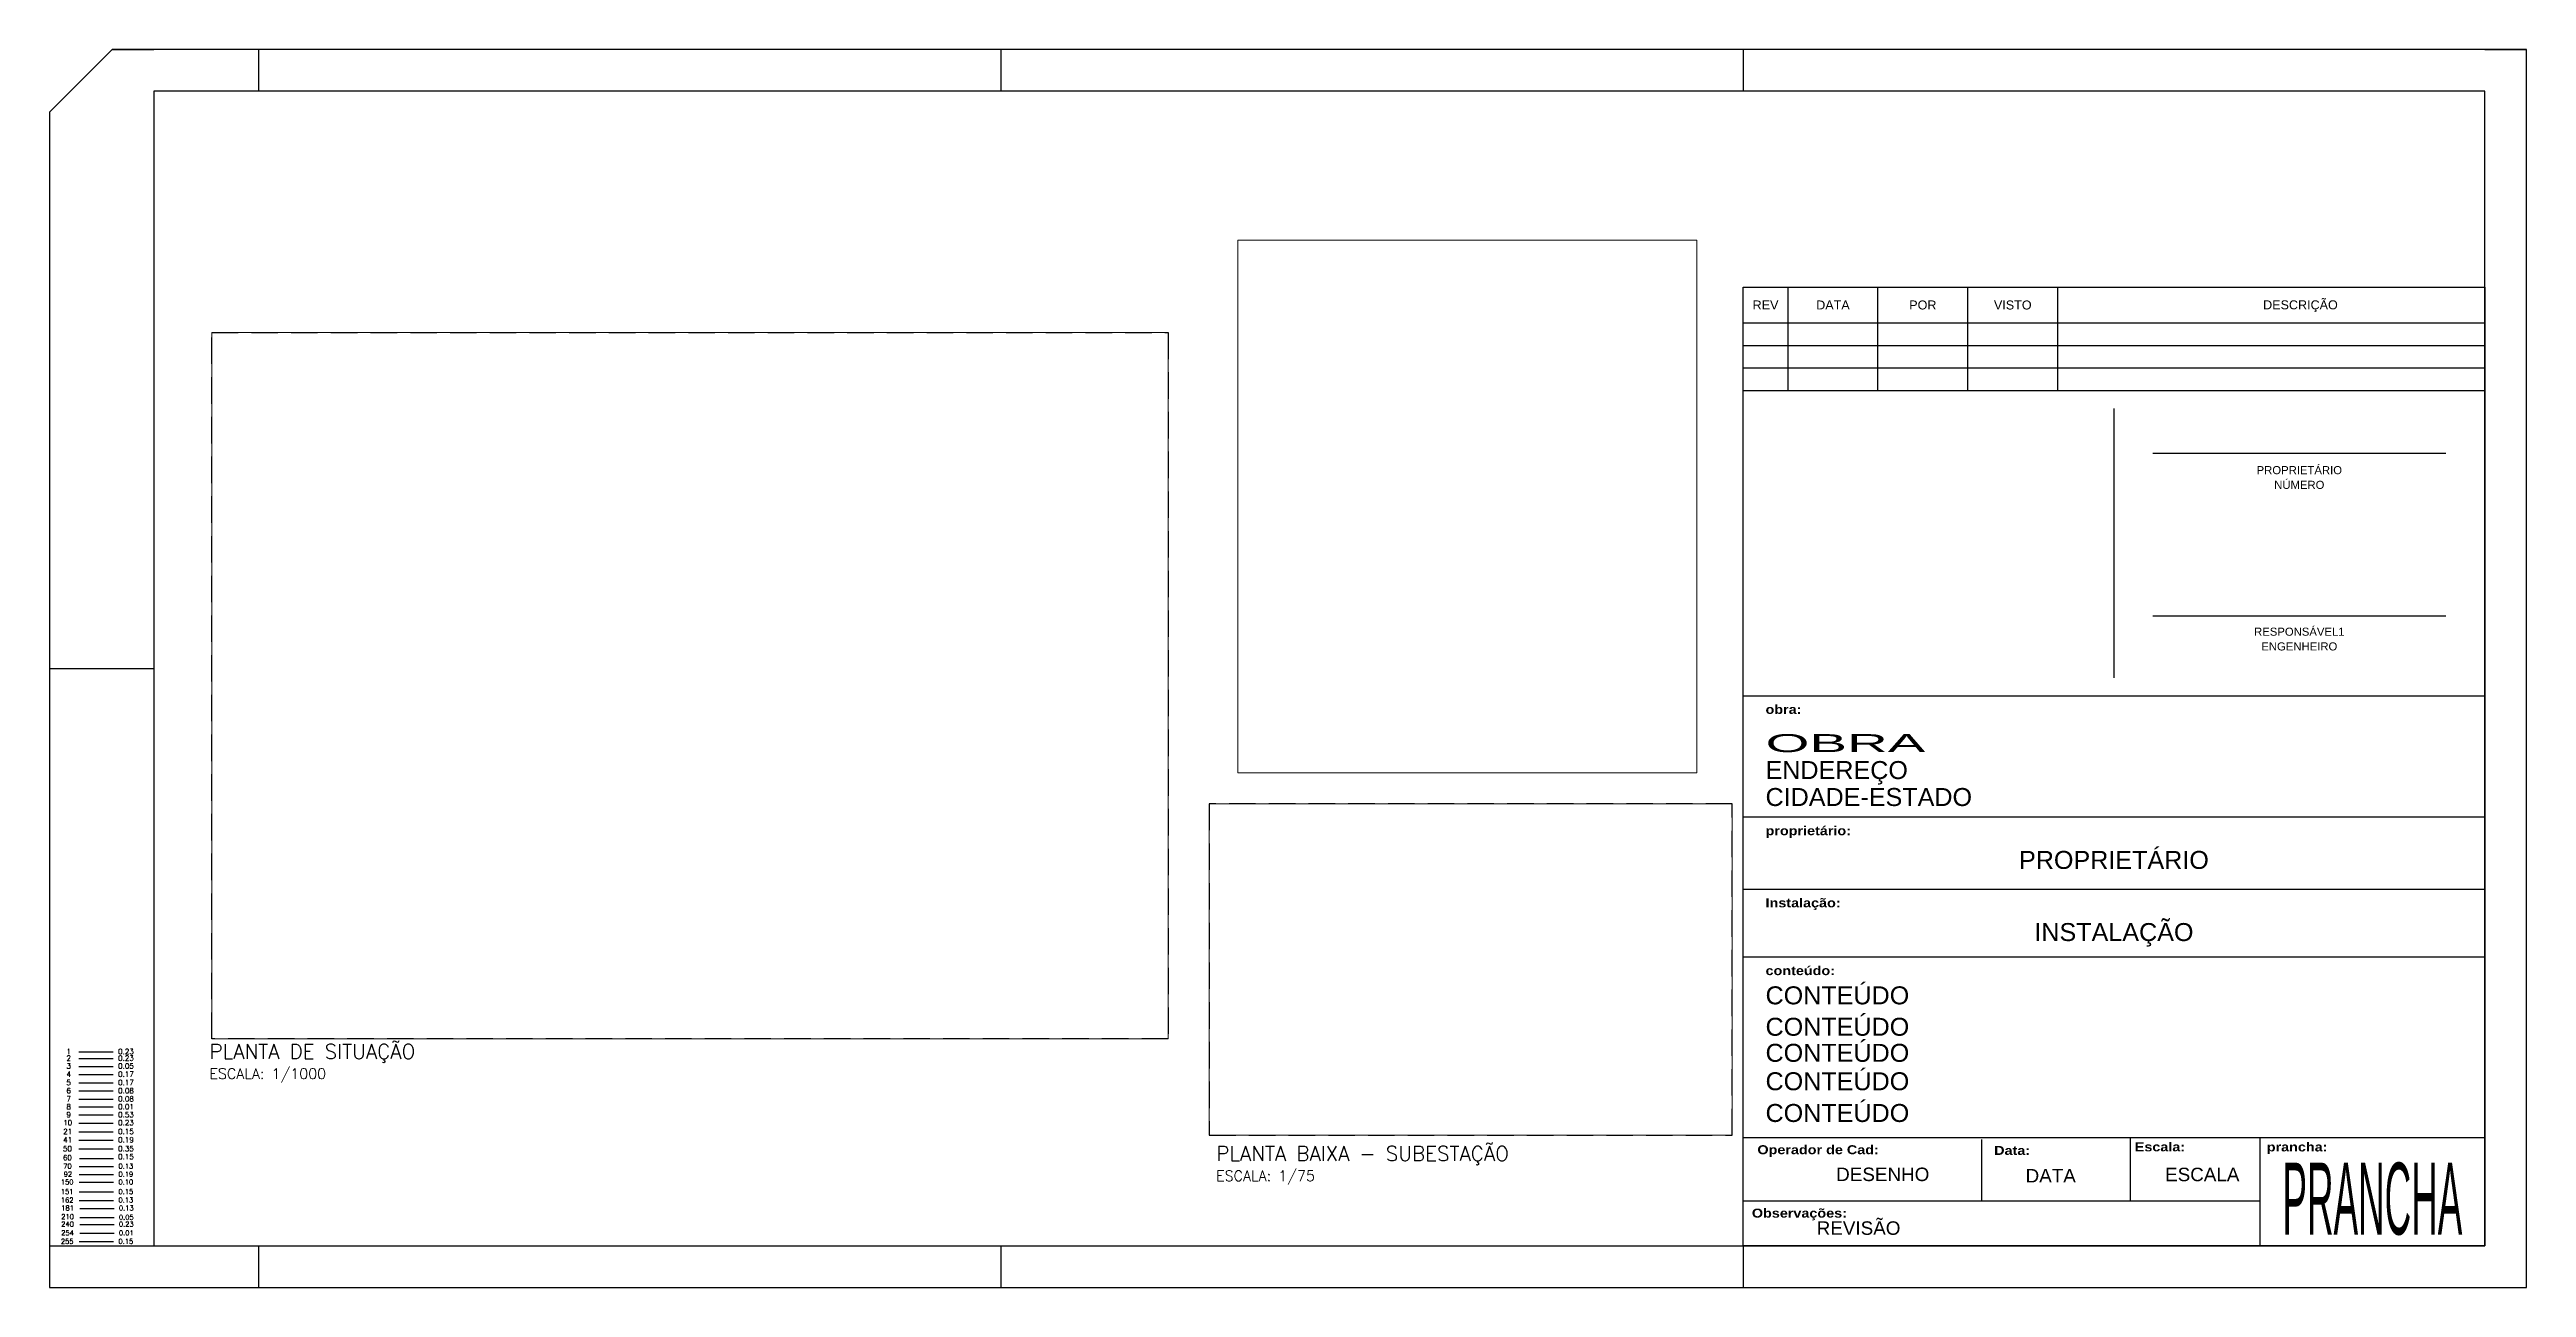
# Paper-space layout 'Layout1' of a CAD drawing. Header units: metres. Extents: x 136.9 to 196.3, y 56.8 to 86.5.
import ezdxf
from ezdxf.enums import TextEntityAlignment as Align

# ---------------------------------------------------------------- set-up
doc = ezdxf.new("R2010")
doc.units = ezdxf.units.M
doc.linetypes.add('HIDDEN', pattern=[9.525, 6.35, -3.175])
doc.layers.add('A.BASE', color=7, linetype='Continuous')
doc.layers.add('PRANCHA', color=7, linetype='Continuous')
doc.styles.add('ARIAL', font='arial.ttf')
doc.styles.add('N-ARIAL', font='arial.ttf')
doc.styles.add('ROMANS', font='ROMANS.SHX')
doc.styles.add('SWIS721', font='')
doc.styles.get('SWIS721').set_extended_font_data('Arial Black')

psp = doc.layouts.get("Layout1")

# ---------------------------------------------------------------- linework, layer by layer
at = {"linetype": 'Continuous'}
for p, q in [((177.538, 80.838), (195.325, 80.838)), ((178.616, 78.358), (178.616, 80.838)), ((180.772, 78.358), (180.772, 80.838)), ((182.928, 78.358), (182.928, 80.838)), ((185.084, 78.358), (185.084, 80.838)), ((177.538, 79.975), (195.325, 79.975)), ((177.538, 79.436), (195.325, 79.436)), ((177.538, 78.897), (195.325, 78.897)), ((177.538, 78.358), (195.325, 78.358))]:
    psp.add_line(p, q, dxfattribs=at)
for p, q in [((177.538, 78.358), (195.325, 78.358)), ((186.432, 77.927), (186.432, 71.459)), ((187.363, 76.849), (194.394, 76.849)), ((187.363, 72.948), (194.394, 72.948)), ((177.538, 71.028), (195.325, 71.028)), ((195.325, 68.117), (177.538, 68.117)), ((195.325, 66.387), (177.538, 66.387)), ((195.325, 64.761), (177.538, 64.761)), ((195.325, 60.423), (177.538, 60.423)), ((195.325, 60.423), (177.538, 60.423)), ((183.26, 60.388), (183.26, 58.911)), ((186.822, 60.423), (186.822, 58.914)), ((189.935, 57.836), (189.935, 60.423)), ((177.538, 58.914), (189.935, 58.914)), ((195.325, 57.836), (177.538, 57.836))]:
    psp.add_line(p, q)
at = {"color": 1}
psp.add_line((137.628, 62.489, -3.375), (138.451, 62.489, -3.375), dxfattribs=at)
at = {"color": 2}
for p, q in [((137.628, 62.331, -3.375), (138.451, 62.331, -3.375)), ((137.629, 60.16, -3.375), (138.452, 60.16, -3.375))]:
    psp.add_line(p, q, dxfattribs=at)
at = {"color": 3}
psp.add_line((137.628, 62.141, -3.375), (138.451, 62.141, -3.375), dxfattribs=at)
at = {"color": 4}
psp.add_line((137.628, 61.946, -3.375), (138.451, 61.946, -3.375), dxfattribs=at)
at = {"color": 5}
psp.add_line((137.628, 61.744, -3.375), (138.451, 61.744, -3.375), dxfattribs=at)
at = {"color": 6}
psp.add_line((137.628, 61.55, -3.375), (138.451, 61.55, -3.375), dxfattribs=at)
at = {"color": 7}
psp.add_line((137.628, 61.353, -3.375), (138.451, 61.353, -3.375), dxfattribs=at)
at = {"color": 8}
psp.add_line((137.628, 61.167, -3.375), (138.451, 61.167, -3.375), dxfattribs=at)
at = {"color": 9}
psp.add_line((137.628, 60.975, -3.375), (138.451, 60.975, -3.375), dxfattribs=at)
at = {"color": 10}
psp.add_line((137.628, 60.781, -3.375), (138.451, 60.781, -3.375), dxfattribs=at)
at = {"color": 21}
psp.add_line((137.628, 60.571, -3.375), (138.451, 60.571, -3.375), dxfattribs=at)
at = {"color": 41}
psp.add_line((137.628, 60.371, -3.375), (138.451, 60.371, -3.375), dxfattribs=at)
at = {"color": 70}
psp.add_line((137.639, 59.74, -11.25), (138.462, 59.74, -11.25), dxfattribs=at)
at = {"color": 92}
psp.add_line((137.639, 59.547, -11.25), (138.462, 59.547, -11.25), dxfattribs=at)
at = {"color": 60}
psp.add_line((137.641, 59.929), (138.461, 59.929), dxfattribs=at)
at = {"color": 150}
psp.add_line((137.639, 59.359, -11.25), (138.462, 59.359, -11.25), dxfattribs=at)
at = {"color": 151}
psp.add_line((137.639, 59.131, -11.25), (138.462, 59.131, -11.25), dxfattribs=at)
at = {"color": 162}
psp.add_line((137.639, 58.926, -11.25), (138.462, 58.926, -11.25), dxfattribs=at)
at = {"color": 181}
psp.add_line((137.651, 58.734, -3.375), (138.474, 58.734, -3.375), dxfattribs=at)
at = {"color": 210}
psp.add_line((137.651, 58.515, -3.375), (138.474, 58.515, -3.375), dxfattribs=at)
at = {"color": 240}
psp.add_line((137.651, 58.349, -3.375), (138.474, 58.349, -3.375), dxfattribs=at)
at = {"color": 255}
psp.add_line((137.639, 57.936, -11.25), (138.462, 57.936, -11.25), dxfattribs=at)
at = {"color": 254}
psp.add_line((137.651, 58.14, -3.375), (138.474, 58.14, -3.375), dxfattribs=at)
psp.add_lwpolyline([(177.538, 80.838), (195.325, 80.838), (195.325, 57.836), (177.538, 57.836)], close=True)
at = {"layer": 'A.BASE', "linetype": 'HIDDEN', "ltscale": 0.1}
for points in [[(140.815, 79.746), (163.751, 79.746), (163.751, 62.799), (140.815, 62.799)], [(164.736, 60.489), (177.279, 60.489), (177.279, 68.442), (164.736, 68.442)]]:
    psp.add_lwpolyline(points, close=True, dxfattribs=at)
at = {"layer": 'PRANCHA', "color": 240, "linetype": 'Continuous'}
for p, q in [((138.425, 86.536), (136.925, 85.036)), ((196.325, 86.536), (138.425, 86.536)), ((138.425, 86.536), (138.425, 86.536)), ((138.425, 86.536), (139.425, 86.536)), ((138.425, 86.536), (139.425, 86.536)), ((141.938, 86.536), (141.938, 85.536)), ((159.738, 86.536), (159.738, 85.536)), ((177.538, 86.536), (177.538, 85.536)), ((195.325, 86.536), (196.325, 86.536)), ((195.325, 86.536), (196.325, 86.536)), ((196.325, 56.836), (196.325, 86.536)), ((136.925, 85.036), (136.925, 56.836)), ((141.938, 57.836), (141.938, 56.836)), ((159.738, 57.836), (159.738, 56.836)), ((177.538, 57.836), (177.538, 56.836)), ((136.925, 56.836), (196.325, 56.836))]:
    psp.add_line(p, q, dxfattribs=at)
at = {"layer": 'PRANCHA', "color": 9, "linetype": 'Continuous'}
for p, q in [((139.425, 85.536), (139.425, 57.836)), ((195.325, 85.536), (139.425, 85.536)), ((195.325, 57.836), (195.325, 85.536)), ((139.425, 57.836), (195.325, 57.836))]:
    psp.add_line(p, q, dxfattribs=at)
at = {"layer": 'PRANCHA', "color": 240}
psp.add_line((136.925, 71.686), (139.425, 71.686), dxfattribs=at)
at = {"layer": 'PRANCHA'}
psp.add_line((136.925, 57.836), (139.425, 57.836), dxfattribs=at)

# ---------------------------------------------------------------- texts
at = {"linetype": 'Continuous', "style": 'N-ARIAL'}
for s, p in [('REV', (178.077, 80.407)), ('DATA', (179.694, 80.407)), ('POR', (181.85, 80.407)), ('VISTO', (184.006, 80.407)), ('DESCRIÇÃO', (190.905, 80.407))]:
    psp.add_text(s, height=0.2156, dxfattribs=at).set_placement(p, align=Align.MIDDLE)
at = {"style": 'SWIS721'}
for s, p in [('obra:', (178.077, 70.597)), ('proprietário:', (178.077, 67.686)), ('Instalação:', (178.077, 65.956)), ('conteúdo:', (178.077, 64.33)), ('Operador de Cad:', (177.882, 60.033)), ('Data:', (183.56, 60.016)), ('Escala:', (186.932, 60.102)), ('prancha:', (190.097, 60.1)), ('Observações:', (177.749, 58.512))]:
    psp.add_text(s, height=0.2156, dxfattribs=at).set_placement(p)
at = {"color": 2, "style": 'ROMANS'}
for s, p in [('2', (137.33, 62.276, -3.375)), ('0.23', (138.569, 62.276, -3.375)), ('50', (137.246, 60.104, -3.375)), ('0.35', (138.569, 60.104, -3.375))]:
    psp.add_text(s, height=0.126, dxfattribs=at).set_placement(p)
at = {"color": 1, "style": 'ROMANS'}
for s, p in [('1', (137.33, 62.433, -3.375)), ('0.23', (138.569, 62.433, -3.375))]:
    psp.add_text(s, height=0.126, dxfattribs=at).set_placement(p)
at = {"color": 3, "style": 'ROMANS'}
for s, p in [('3', (137.33, 62.086, -3.375)), ('0.05', (138.569, 62.086, -3.375))]:
    psp.add_text(s, height=0.126, dxfattribs=at).set_placement(p)
at = {"color": 4, "style": 'ROMANS'}
for s, p in [('4', (137.33, 61.89, -3.375)), ('0.17', (138.569, 61.89, -3.375))]:
    psp.add_text(s, height=0.126, dxfattribs=at).set_placement(p)
at = {"color": 5, "style": 'ROMANS'}
for s, p in [('5', (137.33, 61.688, -3.375)), ('0.17', (138.569, 61.688, -3.375))]:
    psp.add_text(s, height=0.126, dxfattribs=at).set_placement(p)
at = {"color": 7, "style": 'ROMANS'}
for s, p in [('7', (137.33, 61.297, -3.375)), ('0.08', (138.569, 61.297, -3.375))]:
    psp.add_text(s, height=0.126, dxfattribs=at).set_placement(p)
at = {"color": 8, "style": 'ROMANS'}
for s, p in [('8', (137.33, 61.111, -3.375)), ('0.01', (138.569, 61.111, -3.375))]:
    psp.add_text(s, height=0.126, dxfattribs=at).set_placement(p)
at = {"color": 6, "style": 'ROMANS'}
for s, p in [('6', (137.33, 61.494, -3.375)), ('0.08', (138.569, 61.494, -3.375))]:
    psp.add_text(s, height=0.126, dxfattribs=at).set_placement(p)
at = {"color": 21, "style": 'ROMANS'}
for s, p in [('21', (137.253, 60.516, -3.375)), ('0.15', (138.569, 60.516, -3.375))]:
    psp.add_text(s, height=0.126, dxfattribs=at).set_placement(p)
at = {"color": 10, "style": 'ROMANS'}
for s, p in [('10', (137.253, 60.726, -3.375)), ('0.23', (138.569, 60.726, -3.375))]:
    psp.add_text(s, height=0.126, dxfattribs=at).set_placement(p)
at = {"color": 9, "style": 'ROMANS'}
for s, p in [('9', (137.33, 60.919, -3.375)), ('0.53', (138.569, 60.919, -3.375))]:
    psp.add_text(s, height=0.126, dxfattribs=at).set_placement(p)
at = {"color": 60, "style": 'ROMANS'}
for s, p in [('60', (137.245, 59.887, -3.375)), ('0.15', (138.569, 59.912, -3.375))]:
    psp.add_text(s, height=0.126, dxfattribs=at).set_placement(p)
at = {"color": 41, "style": 'ROMANS'}
for s, p in [('41', (137.253, 60.315, -3.375)), ('0.19', (138.569, 60.315, -3.375))]:
    psp.add_text(s, height=0.126, dxfattribs=at).set_placement(p)
at = {"color": 150, "style": 'ROMANS'}
for s, p in [('150', (137.196, 59.306, -11.25)), ('0.10', (138.578, 59.306, -11.25))]:
    psp.add_text(s, height=0.1181, dxfattribs=at).set_placement(p)
at = {"color": 70, "style": 'ROMANS'}
for s, p in [('70', (137.253, 59.688, -11.25)), ('0.13', (138.578, 59.688, -11.25))]:
    psp.add_text(s, height=0.1181, dxfattribs=at).set_placement(p)
at = {"color": 92, "style": 'ROMANS'}
for s, p in [('92', (137.265, 59.495, -11.25)), ('0.19', (138.578, 59.495, -11.25))]:
    psp.add_text(s, height=0.1181, dxfattribs=at).set_placement(p)
at = {"color": 151, "style": 'ROMANS'}
for s, p in [('151', (137.196, 59.078, -11.25)), ('0.15', (138.578, 59.078, -11.25))]:
    psp.add_text(s, height=0.1181, dxfattribs=at).set_placement(p)
at = {"color": 162, "style": 'ROMANS'}
for s, p in [('162', (137.196, 58.874, -11.25)), ('0.13', (138.578, 58.874, -11.25))]:
    psp.add_text(s, height=0.1181, dxfattribs=at).set_placement(p)
at = {"color": 210, "style": 'ROMANS'}
for s, p in [('210', (137.206, 58.474, -3.375)), ('0.05', (138.588, 58.462, -3.375))]:
    psp.add_text(s, height=0.1181, dxfattribs=at).set_placement(p)
at = {"color": 240, "style": 'ROMANS'}
for s, p in [('240', (137.206, 58.296, -3.375)), ('0.23', (138.588, 58.296, -3.375))]:
    psp.add_text(s, height=0.1181, dxfattribs=at).set_placement(p)
at = {"color": 181, "style": 'ROMANS'}
for s, p in [('181', (137.206, 58.682, -3.375)), ('0.13', (138.588, 58.682, -3.375))]:
    psp.add_text(s, height=0.1181, dxfattribs=at).set_placement(p)
at = {"color": 255, "style": 'ROMANS'}
for s, p in [('255', (137.196, 57.883, -11.25)), ('0.15', (138.578, 57.883, -11.25))]:
    psp.add_text(s, height=0.1181, dxfattribs=at).set_placement(p)
at = {"color": 254, "style": 'ROMANS'}
for s, p in [('254', (137.206, 58.087, -3.375)), ('0.01', (138.588, 58.087, -3.375))]:
    psp.add_text(s, height=0.1181, dxfattribs=at).set_placement(p)
at = {"char_height": 0.35, "attachment_point": 1}
for s, width, insert in [('{\\Fromans|c0;PLANTA DE SITUAÇÃO\\P\\H0.71429x;\\C8;ESCALA: 1/1000}', 5.95336, (140.761, 62.673)), ('{\\Fromans|c0;PLANTA BAIXA - SUBESTAÇÃO\\P\\H0.71429x;\\C8;ESCALA: 1/75}', 43.45307, (164.903, 60.223))]:
    psp.add_mtext_dynamic_manual_height_columns(s, width=width, gutter_width=12.5, heights=[0], dxfattribs=dict(at, insert=insert))
at = {"style": 'ARIAL'}
for tag, text, height, p in [('PROPRIETÁRIO', 'PROPRIETÁRIO', 0.19404, (190.878, 76.445)), ('NÚMERO', 'NÚMERO', 0.194, (190.878, 76.092)), ('RESPONSÁVEL1', 'RESPONSÁVEL1', 0.19404, (190.878, 72.569)), ('ENGENHEIRO', 'ENGENHEIRO', 0.194, (190.878, 72.216)), ('DESENHO', 'DESENHO', 0.3234, (180.888, 59.55)), ('REVISÃO', 'REVISÃO', 0.3234, (180.308, 58.261))]:
    psp.add_attdef(tag, text=text, height=height, dxfattribs=at).set_placement(p, align=Align.MIDDLE_CENTER)
for tag, text, height, width, p, p2 in [('OBRA', 'NOME DA OBRA', 0.4312, 2.244262, (178.077, 69.68), (181.91, 69.68)), ('PRANCHA', '01 / 01', 1.7248, 0.365878, (190.474, 58.105), (194.786, 58.105))]:
    psp.add_attdef(tag, text=text, height=height, rotation=360, dxfattribs=dict(at, width=width)).set_placement(p, p2, align=Align.FIT)
for tag, p, s in [('ENDEREÇO', (178.077, 69.034), 'ENDEREÇO'), ('CIDADE-ESTADO', (178.077, 68.387), 'CIDADE-ESTADO'), ('CONTEÚDO', (178.077, 63.629), 'CONTEÚDO'), ('CONTEÚDO', (178.077, 62.875), 'CONTEÚDO'), ('CONTEÚDO', (178.077, 62.25), 'CONTEÚDO'), ('CONTEÚDO', (178.077, 61.568), 'CONTEÚDO'), ('CONTEÚDO', (178.077, 60.807), 'CONTEÚDO')]:
    psp.add_attdef(tag, p, s, height=0.4312, dxfattribs=at)
for tag, text, height, p in [('PROPRIETÁRIO', 'PROPRIETÁRIO', 0.4312, (186.432, 66.878)), ('INSTALAÇÃO', 'INSTALAÇÃO', 0.4312, (186.432, 65.147)), ('DATA', 'MÊS / ANO', 0.3234, (184.916, 59.355)), ('ESCALA', '1 / 100', 0.3234, (188.55, 59.386))]:
    psp.add_attdef(tag, text=text, height=height, dxfattribs=at).set_placement(p, align=Align.CENTER)

# ---------------------------------------------------------------- viewports
at = {"layer": 'Defpoints'}
psp.add_viewport(center=(170.926, 75.572), size=(11.008, 12.776), view_center_point=(2339.625, 941.072), view_height=143.2061, status=4, dxfattribs=at)
psp.add_viewport(center=(152.283, 71.272), size=(22.936, 16.94667), view_center_point=(1914.006, 958.032), view_height=169.46673, dxfattribs=at)
at = {"layer": 'Defpoints', "linetype": 'HIDDEN', "ltscale": 0.1}
psp.add_viewport(center=(171.008, 64.466), size=(12.543, 7.9531), view_center_point=(2312.905, 1042.794), view_height=5.96482, status=3, dxfattribs=at)

doc.saveas('drawing.dxf')
